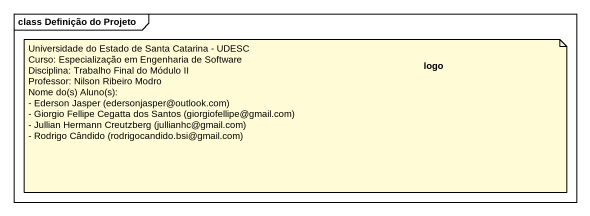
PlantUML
@startuml
mainframe class Definição do Projeto
rectangle logo
note as N1
  Universidade do Estado de Santa Catarina - UDESC
  Curso: Especialização em Engenharia de Software
  Disciplina: Trabalho Final do Módulo II
  Professor: Nilson Ribeiro Modro
  Nome do(s) Aluno(s):
  - Ederson Jasper (edersonjasper@outlook.com)
  - Giorgio Fellipe Cegatta dos Santos (giorgiofellipe@gmail.com)
  - Jullian Hermann Creutzberg (jullianhc@gmail.com)
  - Rodrigo Cândido (rodrigocandido.bsi@gmail.com)
end note
@enduml
